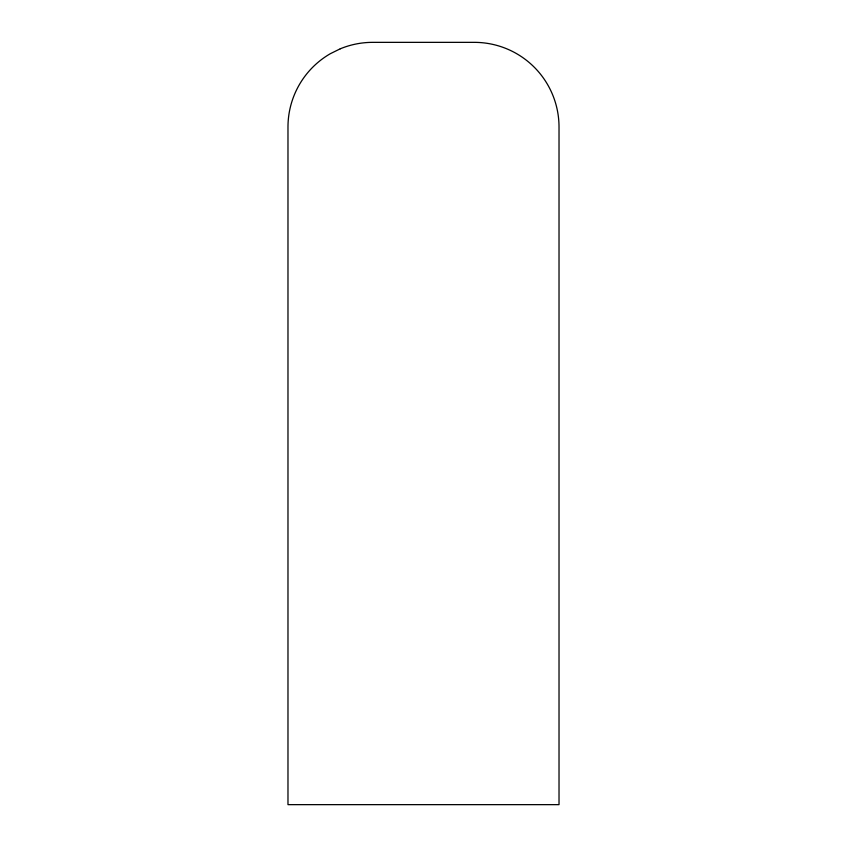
<?xml version="1.0" encoding="UTF-8"?>
<svg xmlns="http://www.w3.org/2000/svg" width="847" height="847" viewBox="0 0 847 847"><rect width="100%" height="100%" fill="white"/><g stroke="black" fill="none" stroke-linecap="round" stroke-linejoin="round"><path stroke-width="1.27" d="M340.272 48.798L330.33 53.7A84.7 84.7 0 0 0 287.98 127.05L287.98 804.65L559.02 804.65L559.02 127.05A84.7 84.7 0 0 0 474.32 42.35L372.68 42.35A84.7 84.7 0 0 0 340.272 48.798"/></g></svg>
